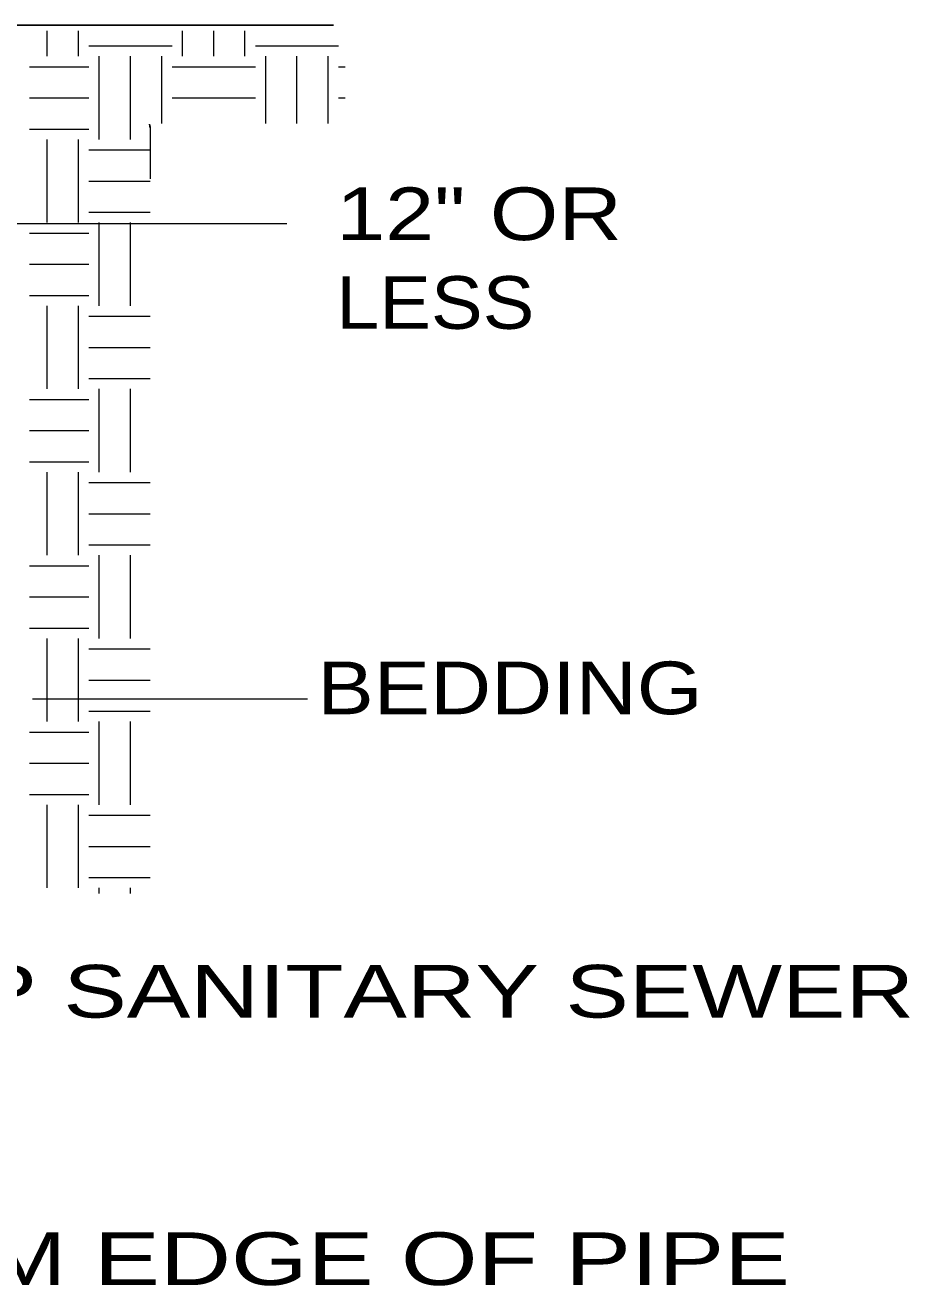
# Model space of a CAD drawing. Extents: x -68870 to 73921, y -57292 to 37222.
# Drawn here: x 55553 to 73921, y -36347 to -10156 of the extents above; entities that cross this region are included whole.
import ezdxf

# ---------------------------------------------------------------- set-up
doc = ezdxf.new("R2010")
doc.units = 0
doc.header["$LTSCALE"] = 440
doc.layers.add('63', color=7, linetype='Continuous', lineweight=13)

msp = doc.modelspace()

# ---------------------------------------------------------------- linework, layer by layer
at = {"layer": '63', "lineweight": 25}
for p, q in [((25590.1, -10156), (61955.1, -10156)), ((58146.3, -12290.2), (58137, -12213.4))]:
    msp.add_line(p, q, dxfattribs=at)
at = {"layer": '63'}
for p, q in [((56011.5, -10802), (56011.5, -10276.2)), ((56659.5, -10802), (56659.5, -10276.2)), ((58819.5, -10802), (58819.5, -10276.2)), ((59467.5, -10802), (59467.5, -10276.2)), ((60115.5, -10802), (60115.5, -10276.2)), ((56875.5, -10586), (58603.5, -10586)), ((60331.5, -10586), (62059.5, -10586)), ((57091.5, -12530), (57091.5, -10802)), ((57739.5, -12530), (57739.5, -10802)), ((58387.5, -12198.7), (58387.5, -10802)), ((60547.5, -12198.7), (60547.5, -10802)), ((61195.5, -12198.7), (61195.5, -10802)), ((61843.5, -12198.7), (61843.5, -10802)), ((55642.7, -11018), (56875.5, -11018)), ((58603.5, -11018), (60331.5, -11018)), ((62059.5, -11018), (62193.9, -11018)), ((55642.7, -11666), (56875.5, -11666)), ((58603.5, -11666), (60331.5, -11666)), ((62059.5, -11666), (62193.9, -11666)), ((58151.3, -13349.5), (58151.3, -12262.7)), ((55642.7, -12314), (56875.5, -12314)), ((56011.5, -14258), (56011.5, -12530)), ((56659.5, -14258), (56659.5, -12530)), ((56875.5, -12746), (58151.3, -12746)), ((56875.5, -13394), (58147.3, -13394)), ((56875.5, -14042), (58147.3, -14042)), ((44982.9, -14274.9), (60988.1, -14274.9)), ((57091.5, -15986), (57091.5, -14258)), ((57739.5, -15986), (57739.5, -14258)), ((55642.7, -14474), (56875.5, -14474)), ((55642.7, -15122), (56875.5, -15122)), ((55642.7, -15770), (56875.5, -15770)), ((56011.5, -17714), (56011.5, -15986)), ((56659.5, -17714), (56659.5, -15986)), ((56875.5, -16202), (58147.3, -16202)), ((56875.5, -16850), (58147.3, -16850)), ((56875.5, -17498), (58147.3, -17498)), ((57091.5, -19442), (57091.5, -17714)), ((57739.5, -19442), (57739.5, -17714)), ((55642.7, -17930), (56875.5, -17930)), ((55642.7, -18578), (56875.5, -18578)), ((55642.7, -19226), (56875.5, -19226)), ((56011.5, -21170), (56011.5, -19442)), ((56659.5, -21170), (56659.5, -19442)), ((56875.5, -19658), (58147.3, -19658)), ((56875.5, -20306), (58147.3, -20306)), ((56875.5, -20954), (58147.3, -20954)), ((57091.5, -22898), (57091.5, -21170)), ((57739.5, -22898), (57739.5, -21170)), ((55643, -21386), (56875.5, -21386)), ((55643.3, -22034), (56875.5, -22034)), ((55643.6, -22682), (56875.5, -22682)), ((56011.5, -24626), (56011.5, -22898)), ((56659.5, -24626), (56659.5, -22898)), ((56875.5, -23114), (58147.3, -23114)), ((56875.5, -23762), (58147.3, -23762)), ((61414.7, -24158.3), (55706.7, -24158.3)), ((56875.5, -24410), (58147.3, -24410)), ((55644.4, -24842), (56875.5, -24842)), ((57091.5, -26354), (57091.5, -24626)), ((57739.5, -26354), (57739.5, -24626)), ((55644.7, -25490), (56875.5, -25490)), ((55644.9, -26138), (56875.5, -26138)), ((56011.5, -28082), (56011.5, -26354)), ((56659.5, -28082), (56659.5, -26354)), ((56875.5, -26570), (58147.3, -26570)), ((56875.5, -27218), (58147.3, -27218)), ((56875.5, -27866), (58147.3, -27866)), ((57091.5, -28195.6), (57091.5, -28082)), ((57739.5, -28195.6), (57739.5, -28082))]:
    msp.add_line(p, q, dxfattribs=at)

# ---------------------------------------------------------------- texts
for s, width, p in [('12" OR', 1.25, (62010.6, -14621.1)), ('LESS', 1.1, (62010.6, -16464.3)), ('BEDDING', 1.2, (61619.1, -24472)), ('DIP SANITARY SEWER', 1.35, (52504.4, -30774.6)), ('6" MIN. FROM EDGE OF PIPE', 1.4, (43054.9, -36331.7))]:
    msp.add_text(s, height=1094, dxfattribs=dict(at, width=width)).set_placement(p)

doc.saveas('drawing.dxf')
